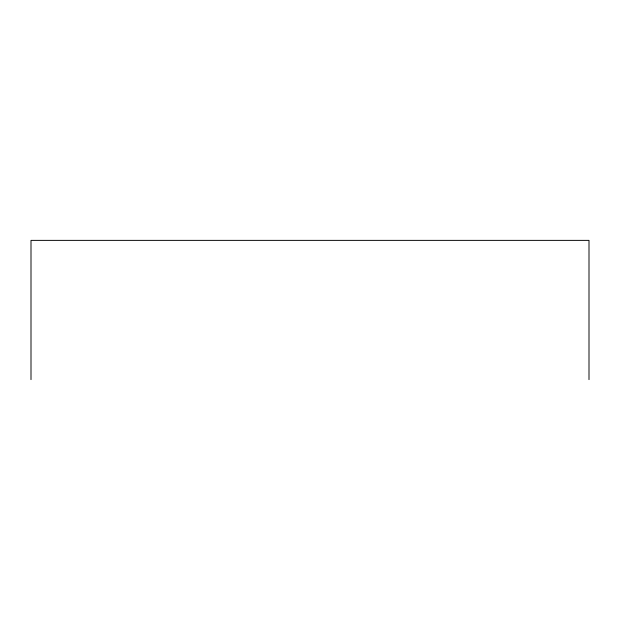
<?xml version="1.0" encoding="UTF-8"?>
<svg xmlns="http://www.w3.org/2000/svg" width="620" height="620" viewBox="0 0 620 620"><rect width="100%" height="100%" fill="white"/><g stroke="black" fill="none" stroke-linecap="round" stroke-linejoin="round"><path stroke-width="0.93" d="M589 379.626L589 240.374L31 240.374L31 379.626"/></g></svg>
